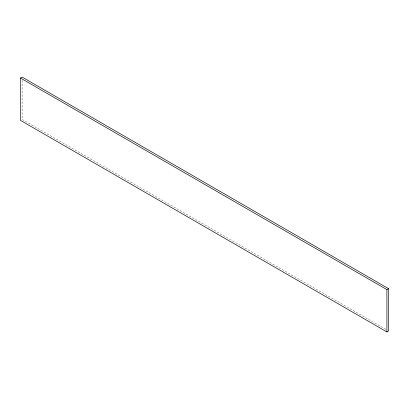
<?xml version="1.0" encoding="UTF-8"?>
<svg xmlns="http://www.w3.org/2000/svg" width="409" height="409" viewBox="0 0 409 409"><rect width="100%" height="100%" fill="white"/><g stroke="black" fill="none" stroke-linecap="round" stroke-linejoin="round"><path stroke-width="0.31" stroke-dasharray="2.04 1.53" d="M385.784 329.368L22.101 119.397L22.101 80.241"/><path stroke-width="0.61" d="M20.45 78.032L22.101 77.081L388.55 288.652L388.55 330.968L386.899 331.919L20.45 120.348L20.45 78.032L386.899 289.603L388.55 288.652M386.899 289.603L386.899 331.919"/></g></svg>
